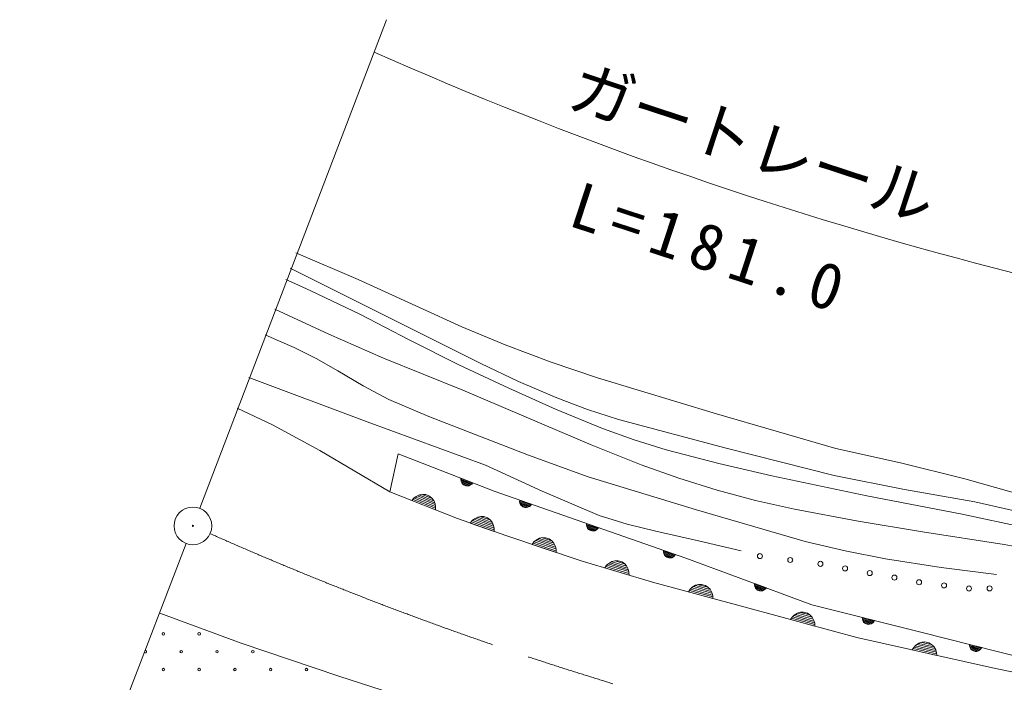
# Model space of a CAD drawing. Units: millimetres, scale not verified. Extents: x 231510 to 871510, y 104537 to 464537.
# Drawn here: x 462670 to 501600, y 367753 to 393963 of the extents above; entities that cross this region are included whole.
import ezdxf
from ezdxf.enums import TextEntityAlignment as Align

# ---------------------------------------------------------------- set-up
doc = ezdxf.new("R2010")
doc.units = ezdxf.units.MM
doc.header["$LTSCALE"] = 1000
doc.linetypes.add('CHAIN', pattern=[18.5, 12, -1.5, 3.5, -1.5])
doc.layers.add('S-SUV', color=7, linetype='Continuous', lineweight=13)
doc.styles.add('ＭＳ ゴシック', font='')
doc.styles.get('ＭＳ ゴシック').set_extended_font_data('MS Gothic')

msp = doc.modelspace()

# ---------------------------------------------------------------- linework, layer by layer
at = {"layer": 'S-SUV'}
for p, q in [((469786, 374638), (477177, 393963)), ((473594, 384743), (476047, 383689)), ((477134, 382243), (473365, 384135)), ((473695, 383458), (473196, 383686)), ((474185, 383233), (473695, 383458)), ((476047, 383689), (478474, 382581)), ((476139, 382296), (474185, 383233)), ((472754, 382516), (474892, 381518)), ((478068, 381304), (476139, 382296)), ((478474, 382581), (480156, 381814)), ((480905, 380364), (477134, 382243)), ((474892, 381518), (477054, 380575)), ((480156, 381814), (481871, 381098)), ((472948, 381251), (472370, 381498)), ((473521, 380996), (472948, 381251)), ((480033, 380316), (478068, 381304)), ((474395, 380564), (473521, 380996)), ((481871, 381098), (483677, 380423)), ((475244, 380076), (474395, 380564)), ((477054, 380575), (480191, 379305)), ((482394, 379654), (480905, 380364)), ((483677, 380423), (485511, 379802)), ((476248, 379477), (475244, 380076)), ((482016, 379386), (480033, 380316)), ((471734, 379810), (476402, 378063)), ((483905, 379000), (482394, 379654)), ((485511, 379802), (490220, 378371)), ((477271, 378936), (476248, 379477)), ((480191, 379305), (483317, 377975)), ((483859, 378559), (482016, 379386)), ((478842, 378263), (477271, 378936)), ((485117, 378545), (483905, 379000)), ((471275, 378595), (472659, 377944)), ((485715, 377792), (483859, 378559)), ((486342, 378150), (485117, 378545)), ((476402, 378063), (481092, 376337)), ((480439, 377644), (478842, 378263)), ((490603, 377014), (486342, 378150)), ((490220, 378371), (494941, 376999)), ((472659, 377944), (474541, 376924)), ((482788, 376733), (480439, 377644)), ((483317, 377975), (485266, 377141)), ((486965, 377344), (485715, 377792)), ((488234, 376953), (486965, 377344)), ((474541, 376924), (477303, 375285)), ((485266, 377141), (487238, 376362)), ((490313, 376407), (488234, 376953)), ((494870, 375940), (490603, 377014)), ((494941, 376999), (497494, 376433)), ((477303, 375285), (477637, 376791)), ((477637, 376791), (481425, 375316)), ((485146, 375882), (482788, 376733)), ((481092, 376337), (483330, 375313)), ((487238, 376362), (488727, 375833)), ((492407, 375919), (490313, 376407)), ((497494, 376433), (500041, 375806)), ((480114, 375765), (480118, 375825)), ((480125, 375708), (480114, 375765)), ((480118, 375825), (480584, 375644)), ((480561, 375619), (480118, 375791)), ((480118, 375758), (480538, 375595)), ((480150, 375639), (480125, 375708)), ((480509, 375572), (480126, 375721)), ((480135, 375684), (480474, 375552)), ((489428, 374577), (485146, 375882)), ((488727, 375833), (490243, 375358)), ((496164, 375131), (492407, 375919)), ((497651, 375386), (494870, 375940)), ((500041, 375806), (503346, 374866)), ((479983, 374230), (477303, 375285)), ((480190, 375592), (480150, 375639)), ((480435, 375534), (480153, 375644)), ((480238, 375553), (480190, 375592)), ((480196, 375593), (480370, 375526)), ((480311, 375525), (480238, 375553)), ((480372, 375521), (480311, 375525)), ((480434, 375529), (480372, 375521)), ((480500, 375562), (480434, 375529)), ((480544, 375597), (480500, 375562)), ((480584, 375644), (480544, 375597)), ((481425, 375316), (489002, 372662)), ((483330, 375313), (485585, 374349)), ((490243, 375358), (491768, 374951)), ((500434, 374892), (497651, 375386)), ((478178, 374941), (478257, 375033)), ((479108, 374575), (478178, 374941)), ((478224, 374990), (479108, 374642)), ((478257, 375033), (478346, 375103)), ((479107, 374709), (478270, 375039)), ((478328, 375083), (479093, 374782)), ((478346, 375103), (478477, 375169)), ((479074, 374857), (478397, 375123)), ((478476, 375159), (479039, 374938)), ((478477, 375169), (478601, 375185)), ((478601, 375185), (478725, 375177)), ((478952, 375039), (478606, 375175)), ((478725, 375177), (478869, 375120)), ((478869, 375120), (478964, 375042)), ((478964, 375042), (479045, 374946)), ((479045, 374946), (479095, 374808)), ((482437, 374901), (482439, 374961)), ((482450, 374845), (482437, 374901)), ((482439, 374961), (482911, 374796)), ((482888, 374771), (482440, 374928)), ((482442, 374894), (482866, 374745)), ((491768, 374951), (493309, 374602)), ((499933, 374402), (496164, 375131)), ((479095, 374808), (479115, 374695)), ((479115, 374695), (479108, 374575)), ((482838, 374722), (482450, 374858)), ((482477, 374777), (482450, 374845)), ((482461, 374821), (482804, 374701)), ((482519, 374730), (482477, 374777)), ((482766, 374681), (482480, 374781)), ((482569, 374693), (482519, 374730)), ((482525, 374732), (482701, 374671)), ((482642, 374667), (482569, 374693)), ((482703, 374666), (482642, 374667)), ((482765, 374676), (482703, 374666)), ((482829, 374712), (482765, 374676)), ((482873, 374748), (482829, 374712)), ((482911, 374796), (482873, 374748)), ((493727, 373329), (489428, 374577)), ((493309, 374602), (495825, 374125)), ((502700, 374376), (500434, 374892)), ((481935, 373542), (479983, 374230)), ((480487, 374052), (480563, 374148)), ((480563, 374148), (480650, 374220)), ((481425, 373855), (480576, 374154)), ((480632, 374200), (481408, 373927)), ((480650, 374220), (480778, 374292)), ((481386, 374001), (480700, 374243)), ((480777, 374282), (481348, 374080)), ((480778, 374292), (480902, 374312)), ((480902, 374312), (481025, 374308)), ((481258, 374178), (480907, 374302)), ((481025, 374308), (481172, 374257)), ((481172, 374257), (481270, 374182)), ((481270, 374182), (481354, 374089)), ((485585, 374349), (486692, 374013)), ((495825, 374125), (498360, 373706)), ((502397, 373878), (499933, 374402)), ((481430, 373720), (480487, 374052)), ((480532, 374103), (481428, 373787)), ((481354, 374089), (481409, 373953)), ((481409, 373953), (481433, 373841)), ((481433, 373841), (481430, 373720)), ((485081, 373975), (485082, 374035)), ((485093, 373919), (485081, 373975)), ((485082, 374035), (485554, 373870)), ((485532, 373845), (485084, 374002)), ((485085, 373968), (485510, 373819)), ((485121, 373851), (485093, 373919)), ((485482, 373796), (485094, 373932)), ((485105, 373895), (485448, 373775)), ((485163, 373804), (485121, 373851)), ((485409, 373755), (485124, 373855)), ((485212, 373767), (485163, 373804)), ((485169, 373806), (485345, 373745)), ((485285, 373742), (485212, 373767)), ((485347, 373740), (485285, 373742)), ((485409, 373750), (485347, 373740)), ((485473, 373786), (485409, 373750)), ((485516, 373822), (485473, 373786)), ((485554, 373870), (485516, 373822)), ((486692, 374013), (487820, 373734)), ((487820, 373734), (489510, 373353)), ((484871, 372560), (481935, 373542)), ((483003, 373306), (483088, 373380)), ((483071, 373360), (483851, 373099)), ((483088, 373380), (483216, 373454)), ((483828, 373172), (483138, 373403)), ((483215, 373443), (483789, 373251)), ((483216, 373454), (483339, 373476)), ((483339, 373476), (483463, 373474)), ((483697, 373348), (483344, 373466)), ((483463, 373474), (483610, 373425)), ((483610, 373425), (483709, 373352)), ((483709, 373352), (483794, 373260)), ((489510, 373353), (491191, 372960)), ((498360, 373706), (501589, 373202)), ((469248, 373238), (462670, 356141)), ((482929, 373210), (483003, 373306)), ((483877, 372892), (482929, 373210)), ((482972, 373261), (483873, 372960)), ((483869, 373027), (483016, 373312)), ((483794, 373260), (483852, 373125)), ((483852, 373125), (483878, 373013)), ((483878, 373013), (483877, 372892)), ((488127, 372908), (488129, 372968)), ((488129, 372968), (488601, 372803)), ((495311, 372954), (493727, 373329)), ((496907, 372639), (495311, 372954)), ((501589, 373202), (504802, 372639)), ((487696, 371719), (484871, 372560)), ((486083, 372536), (486205, 372562)), ((486205, 372562), (486329, 372564)), ((486329, 372564), (486477, 372520)), ((488140, 372852), (488127, 372908)), ((488579, 372778), (488130, 372935)), ((488132, 372901), (488556, 372752)), ((488528, 372729), (488140, 372865)), ((488167, 372784), (488140, 372852)), ((488151, 372828), (488494, 372708)), ((488209, 372737), (488167, 372784)), ((488456, 372688), (488170, 372788)), ((488259, 372700), (488209, 372737)), ((488215, 372739), (488391, 372678)), ((488332, 372675), (488259, 372700)), ((488394, 372673), (488332, 372675)), ((488455, 372683), (488394, 372673)), ((488520, 372719), (488455, 372683)), ((488563, 372755), (488520, 372719)), ((488601, 372803), (488563, 372755)), ((489002, 372662), (491083, 371904)), ((499097, 372300), (496907, 372639)), ((485804, 372282), (485875, 372381)), ((486762, 371997), (485804, 372282)), ((485846, 372335), (486756, 372064)), ((485875, 372381), (485958, 372458)), ((486750, 372131), (485887, 372388)), ((485941, 372437), (486729, 372202)), ((485958, 372458), (486083, 372536)), ((486704, 372275), (486007, 372483)), ((486082, 372525), (486662, 372353)), ((486567, 372446), (486210, 372553)), ((486477, 372520), (486579, 372451)), ((486579, 372451), (486667, 372362)), ((486667, 372362), (486729, 372228)), ((486729, 372228), (486759, 372118)), ((501297, 372021), (499097, 372300)), ((486759, 372118), (486762, 371997)), ((491083, 371904), (493993, 370822)), ((491495, 370684), (487696, 371719)), ((489113, 371333), (489182, 371434)), ((489182, 371434), (489263, 371513)), ((490062, 371204), (489194, 371441)), ((489247, 371491), (490040, 371275)), ((489263, 371513), (489386, 371593)), ((490013, 371347), (489311, 371538)), ((489386, 371593), (489508, 371622)), ((489386, 371583), (489969, 371424)), ((489508, 371622), (489631, 371627)), ((489872, 371515), (489513, 371613)), ((489631, 371627), (489781, 371587)), ((489781, 371587), (489884, 371519)), ((489884, 371519), (489974, 371433)), ((489974, 371433), (490040, 371301)), ((491720, 371606), (491722, 371666)), ((491731, 371549), (491720, 371606)), ((491722, 371666), (492191, 371492)), ((492168, 371467), (491723, 371632)), ((491724, 371599), (492146, 371442)), ((491757, 371481), (491731, 371549)), ((492117, 371419), (491732, 371562)), ((491742, 371525), (492083, 371398)), ((491799, 371434), (491757, 371481)), ((492044, 371380), (491760, 371485)), ((491847, 371395), (491799, 371434)), ((491805, 371435), (491979, 371370)), ((491920, 371368), (491847, 371395)), ((492108, 371409), (492043, 371375)), ((492152, 371445), (492108, 371409)), ((492191, 371492), (492152, 371445)), ((490078, 371070), (489113, 371333)), ((489153, 371387), (490070, 371137)), ((490040, 371301), (490072, 371191)), ((490072, 371191), (490078, 371070)), ((491981, 371366), (491920, 371368)), ((492043, 371375), (491981, 371366)), ((495763, 369523), (491495, 370684)), ((493993, 370822), (498248, 369748)), ((468209, 370486), (471426, 369307)), ((493146, 370235), (493215, 370335)), ((494111, 369972), (493146, 370235)), ((493187, 370289), (494104, 370039)), ((493215, 370335), (493296, 370414)), ((494096, 370106), (493228, 370342)), ((493280, 370393), (494074, 370177)), ((493296, 370414), (493419, 370495)), ((494047, 370249), (493345, 370440)), ((493419, 370495), (493541, 370524)), ((493419, 370485), (494003, 370326)), ((493541, 370524), (493664, 370529)), ((493906, 370417), (493546, 370515)), ((493664, 370529), (493814, 370488)), ((493814, 370488), (493917, 370421)), ((493917, 370421), (494008, 370335)), ((494008, 370335), (494073, 370203)), ((495987, 370259), (495983, 370319)), ((495983, 370319), (496468, 370197)), ((496004, 370204), (495987, 370259)), ((496448, 370170), (495988, 370286)), ((495992, 370253), (496428, 370143)), ((494073, 370203), (494105, 370093)), ((494105, 370093), (494111, 369972)), ((496403, 370117), (496004, 370217)), ((496038, 370139), (496004, 370204)), ((496018, 370182), (496371, 370093)), ((496084, 370097), (496038, 370139)), ((496334, 370070), (496041, 370144)), ((496137, 370064), (496084, 370097)), ((496090, 370099), (496271, 370053)), ((496212, 370045), (496137, 370064)), ((496273, 370049), (496212, 370045)), ((496334, 370065), (496273, 370049)), ((496395, 370106), (496334, 370065)), ((496435, 370146), (496395, 370106)), ((496468, 370197), (496435, 370146)), ((501130, 368324), (495763, 369523)), ((498248, 369748), (503276, 368477)), ((471426, 369307), (475283, 368000)), ((497958, 369033), (498023, 369136)), ((497996, 369088), (498924, 368881)), ((498023, 369136), (498100, 369219)), ((498913, 368948), (498034, 369144)), ((498085, 369197), (498887, 369017)), ((498100, 369219), (498219, 369305)), ((498857, 369088), (498147, 369247)), ((498219, 369305), (498339, 369339)), ((498219, 369295), (498810, 369163)), ((498339, 369339), (498462, 369350)), ((498709, 369249), (498345, 369331)), ((498462, 369350), (498614, 369317)), ((498614, 369317), (498720, 369254)), ((498720, 369254), (498814, 369172)), ((498814, 369172), (498886, 369043)), ((500227, 369188), (500223, 369248)), ((500223, 369248), (500708, 369126)), ((500245, 369133), (500227, 369188)), ((500688, 369098), (500228, 369215)), ((500232, 369182), (500669, 369071)), ((500643, 369046), (500244, 369146)), ((500278, 369068), (500245, 369133)), ((500258, 369111), (500611, 369021)), ((500324, 369025), (500278, 369068)), ((500574, 368998), (500281, 369073)), ((500675, 369075), (500635, 369035)), ((500708, 369126), (500675, 369075)), ((498934, 368815), (497958, 369033)), ((498886, 369043), (498923, 368935)), ((498923, 368935), (498934, 368815)), ((500377, 368993), (500324, 369025)), ((500330, 369028), (500511, 368982)), ((500452, 368974), (500377, 368993)), ((500513, 368978), (500452, 368974)), ((500574, 368993), (500513, 368978)), ((500635, 369035), (500574, 368993)), ((503165, 367907), (501130, 368324)), ((475283, 368000), (480004, 366481))]:
    msp.add_line(p, q, dxfattribs=at)
for centre, radius in [((469520, 373941), 746), ((469520, 373941), 22.5), ((491939, 372745), 99.5), ((493134, 372592), 99.5), ((494329, 372440), 99.5), ((495304, 372258), 99.5), ((496279, 372076), 99.5), ((497254, 371894), 99.5), ((498229, 371712), 99.5), ((499216, 371588), 99.5), ((500204, 371464), 99.5), ((501019, 371467), 99.5), ((468350, 369672), 49.8), ((469764, 369672), 49.8), ((469057, 368965), 49.8), ((470472, 368965), 49.8), ((471886, 368965), 49.8), ((468350, 368258), 49.8), ((469764, 368258), 49.8), ((471179, 368258), 49.8), ((472593, 368258), 49.8), ((474007, 368258), 49.8)]:
    msp.add_circle(centre, radius, dxfattribs=at)
for centre, radius, start, end in [((540224, 535616), 156418, 246.03392, 264.51424), ((467643, 368965), 49.8, 219.4755, 98.0062)]:
    msp.add_arc(centre, radius, start, end, dxfattribs=at)
at = {"layer": 'S-SUV', "linetype": 'CHAIN'}
msp.add_arc((526980, 501602), 140000, 246.07428, 269.35535, dxfattribs=at)

# ---------------------------------------------------------------- texts
at = {"layer": 'S-SUV', "style": 'ＭＳ ゴシック'}
msp.add_text('ガートレール', height=1833, rotation=341.8, dxfattribs=at).set_placement((484081, 390025), align=Align.BOTTOM_LEFT)
at = {"layer": 'S-SUV', "insert": (484282, 385811), "char_height": 1833, "attachment_point": 7, "rotation": 341.9, "style": 'ＭＳ ゴシック'}
msp.add_mtext('\\T1.32;L=181.0', dxfattribs=at)

doc.saveas('drawing.dxf')
